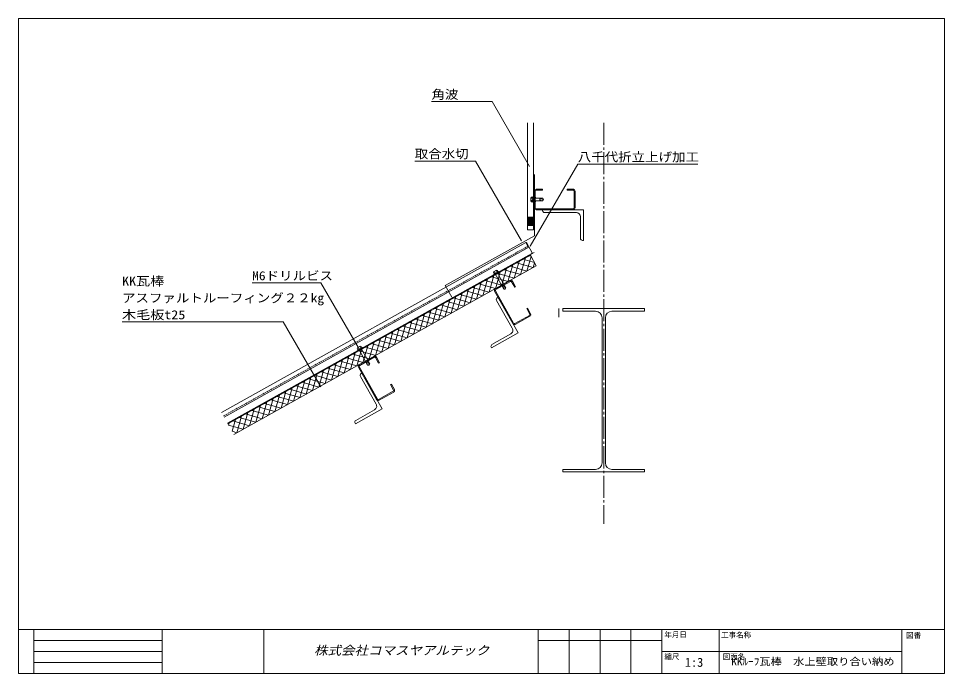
# Model space of a CAD drawing. Units: millimetres, scale not verified. Extents: x -567 to 1804, y -1263 to 401.
# Drawn here: x 670 to 1804, y -1263 to -461 of the extents above; entities that cross this region are included whole.
import ezdxf
from ezdxf.enums import TextEntityAlignment as Align

# ---------------------------------------------------------------- set-up
doc = ezdxf.new("R2010")
doc.units = ezdxf.units.MM
doc.header["$LTSCALE"] = 3
doc.linetypes.add('CHAIN2', pattern=[12, 9, -1, 1, -1])
doc.linetypes.add('DASHED1', pattern=[1.8, 1.2, -0.6])
for name, color, linetype, lineweight in [('0-0_0', 7, 'Continuous', 18), ('0-6_LAYER008', 7, 'Continuous', 18), ('0-7_LAYER009', 7, 'Continuous', 18), ('0-C', 7, 'Continuous', 18), ('1-2', 4, 'Continuous', 18)]:
    doc.layers.add(name, color=color, linetype=linetype, lineweight=lineweight)
doc.layers.add('0-A', color=7, linetype='Continuous')
doc.styles.add('HG丸ｺﾞｼｯｸM-PRO', font='')
doc.styles.add('ＭＳ ゴシック', font='')
doc.styles.get('HG丸ｺﾞｼｯｸM-PRO').set_extended_font_data('HG丸ｺﾞｼｯｸM-PRO')
doc.styles.get('ＭＳ ゴシック').set_extended_font_data('MS Gothic')

# ---------------------------------------------------------------- blocks, each defined once
blk = doc.blocks.new('A号-010-A号(1)')
at = {"layer": '0-6_LAYER008', "color": 3}
for p, q in [((-14.604, 26.205), (-760.434, -389.442)), ((-14.847, 26.642), (-32.318, 16.906)), ((-9.736, 17.47), (-14.604, 26.205)), ((0.387, 1.36), (-13.487, 26.255)), ((-7.402, 15.336), (-754.105, -400.798)), ((0, 0), (-745.83, -415.647))]:
    blk.add_line(p, q, dxfattribs=at)
at = {"layer": '0-6_LAYER008', "color": 3, "linetype": 'DASHED1'}
blk.add_line((-9.736, 17.47), (-755.566, -398.177), dxfattribs=at)
at = {"layer": '0-6_LAYER008', "color": 3}
for centre, start, end in [((-14.361, 25.768), 29.13123, 119.13123), ((-0.487, 0.873), 299.13123, 29.13123)]:
    blk.add_arc(centre, 1, start, end, dxfattribs=at)
blk = doc.blocks.new('X23')
at = {"layer": '0-6_LAYER008'}
for p, q in [((-848.221, 8.967), (-827.188, 30)), ((-848.221, 26.645), (-844.866, 30)), ((-821.577, 0), (-848.221, 26.645)), ((-839.511, 0), (-809.511, 30)), ((-803.899, 0), (-833.899, 30)), ((-821.833, 0), (-791.833, 30)), ((-786.221, 0), (-816.221, 30)), ((-804.155, 0), (-774.155, 30)), ((-768.544, 0), (-798.544, 30)), ((-786.478, 0), (-756.478, 30)), ((-750.866, 0), (-780.866, 30)), ((-768.8, 0), (-738.8, 30)), ((-733.188, 0), (-763.188, 30)), ((-751.122, 0), (-721.122, 30)), ((-715.511, 0), (-745.511, 30)), ((-733.445, 0), (-703.445, 30)), ((-697.833, 0), (-727.833, 30)), ((-715.767, 0), (-685.767, 30)), ((-680.155, 0), (-710.155, 30)), ((-698.089, 0), (-668.089, 30)), ((-662.478, 0), (-692.478, 30)), ((-680.412, 0), (-650.412, 30)), ((-644.8, 0), (-674.8, 30)), ((-662.734, 0), (-632.734, 30)), ((-627.122, 0), (-657.122, 30)), ((-645.056, 0), (-615.056, 30)), ((-609.445, 0), (-639.445, 30)), ((-627.379, 0), (-597.379, 30)), ((-591.767, 0), (-621.767, 30)), ((-609.701, 0), (-579.701, 30)), ((-574.089, 0), (-604.089, 30)), ((-592.023, 0), (-562.023, 30)), ((-556.412, 0), (-586.412, 30)), ((-574.346, 0), (-544.346, 30)), ((-538.734, 0), (-568.734, 30)), ((-556.668, 0), (-526.668, 30)), ((-521.056, 0), (-551.056, 30)), ((-538.99, 0), (-508.99, 30)), ((-503.379, 0), (-533.379, 30)), ((-521.313, 0), (-491.313, 30)), ((-485.701, 0), (-515.701, 30)), ((-503.635, 0), (-473.635, 30)), ((-468.023, 0), (-498.023, 30)), ((-485.957, 0), (-455.957, 30)), ((-450.346, 0), (-480.346, 30)), ((-468.28, 0), (-438.28, 30)), ((-432.668, 0), (-462.668, 30)), ((-450.602, 0), (-420.602, 30)), ((-414.99, 0), (-444.99, 30)), ((-432.924, 0), (-402.924, 30)), ((-397.313, 0), (-427.313, 30)), ((-415.247, 0), (-385.247, 30)), ((-379.635, 0), (-409.635, 30)), ((-397.569, 0), (-367.569, 30)), ((-361.957, 0), (-391.957, 30)), ((-379.891, 0), (-349.891, 30)), ((-344.28, 0), (-374.28, 30)), ((-362.214, 0), (-332.214, 30)), ((-326.602, 0), (-356.602, 30)), ((-344.536, 0), (-314.536, 30)), ((-308.924, 0), (-338.924, 30)), ((-326.858, 0), (-296.858, 30)), ((-291.247, 0), (-321.247, 30)), ((-309.181, 0), (-279.181, 30)), ((-273.569, 0), (-303.569, 30)), ((-291.503, 0), (-261.503, 30)), ((-255.891, 0), (-285.891, 30)), ((-273.825, 0), (-243.825, 30)), ((-238.214, 0), (-268.214, 30)), ((-256.148, 0), (-226.148, 30)), ((-220.536, 0), (-250.536, 30)), ((-238.47, 0), (-208.47, 30)), ((-202.858, 0), (-232.858, 30)), ((-220.792, 0), (-190.792, 30)), ((-185.181, 0), (-215.181, 30)), ((-203.115, 0), (-173.115, 30)), ((-167.503, 0), (-197.503, 30)), ((-185.437, 0), (-155.437, 30)), ((-149.825, 0), (-179.825, 30)), ((-167.759, 0), (-137.759, 30)), ((-132.148, 0), (-162.148, 30)), ((-150.082, 0), (-120.082, 30)), ((-114.47, 0), (-144.47, 30)), ((-132.404, 0), (-102.404, 30)), ((-96.792, 0), (-126.792, 30)), ((-114.726, 0), (-84.726, 30)), ((-79.115, 0), (-109.115, 30)), ((-97.049, 0), (-67.049, 30)), ((-61.437, 0), (-91.437, 30)), ((-79.371, 0), (-49.371, 30)), ((-43.759, 0), (-73.759, 30)), ((-61.693, 0), (-31.693, 30)), ((-26.082, 0), (-56.082, 30)), ((-44.016, 0), (-14.016, 30)), ((-8.404, 0), (-38.404, 30)), ((-26.338, 0), (0, 26.338)), ((0, 9.274), (-20.726, 30)), ((0, 26.951), (-3.049, 30)), ((-839.254, 0), (-848.221, 8.967)), ((-8.66, 0), (0, 8.66))]:
    blk.add_line(p, q, dxfattribs=at)
blk = doc.blocks.new('A号-005-遮音ﾎﾞｰﾄﾞ(1)')
at = {"layer": '0-C'}
for p, q in [((0, 30), (-848.221, 30)), ((0, 0), (0, 30)), ((0, 0), (-848.221, 0))]:
    blk.add_line(p, q, dxfattribs=at)
blk.add_blockref('X23', (0, 0), dxfattribs=at)
blk = doc.blocks.new('HEX6-45(2)')
at = {"layer": '0-7_LAYER009', "color": 6}
for p, q in [((-4.25, 6), (-3, 4.75)), ((-3, 4.75), (-1.75, 6)), ((-3, 4.75), (-3, 1)), ((3, 4.75), (1.75, 6)), ((4.25, 6), (3, 4.75)), ((3, 4.75), (3, 1)), ((-1.566, -37.404), (-3, -43)), ((1.829, -38.4), (0, -45))]:
    blk.add_line(p, q, dxfattribs=at)
blk.add_lwpolyline([(-6.5, 0), (-6.5, 1), (6.5, 1), (6.5, 0)], close=True, dxfattribs=at)
for points in [[(-5.5, 1), (-5.5, 4.75), (-4.25, 6), (4.25, 6), (5.5, 4.75), (5.5, 1)], [(-3, 0), (-3, -43), (0, -45), (3, -43), (3, 0)]]:
    blk.add_lwpolyline(points, dxfattribs=at)
blk.add_arc((0.174, -37.757), 1.776, 338.76959, 168.5333, dxfattribs=at)
at = {"layer": '0-A'}
for p, q in [((-1.768, 1.768), (1.768, -1.768)), ((-1.768, -1.768), (1.768, 1.768))]:
    blk.add_line(p, q, dxfattribs=at)
blk = doc.blocks.new('SH6-25(2)')
at = {"layer": '0-7_LAYER009', "color": 6}
for p, q in [((-8.5, 0), (8.5, 0)), ((5.5, 3), (-5.5, 3)), ((-4.25, 9), (-3, 7.75)), ((-3, 7.75), (-1.75, 9)), ((-3, 7.75), (-3, 4)), ((3, 7.75), (1.75, 9)), ((4.25, 9), (3, 7.75)), ((3, 7.75), (3, 4)), ((-1.566, -14.404), (-3, -20)), ((1.829, -15.4), (0, -22))]:
    blk.add_line(p, q, dxfattribs=at)
blk.add_lwpolyline([(-6.5, 3), (-6.5, 4), (6.5, 4), (6.5, 3)], close=True, dxfattribs=at)
for points in [[(-5.5, 4), (-5.5, 7.75), (-4.25, 9), (4.25, 9), (5.5, 7.75), (5.5, 4)], [(-3, 0), (-3, -20), (0, -22), (3, -20), (3, 0)]]:
    blk.add_lwpolyline(points, dxfattribs=at)
for centre in [(-5.5, 0), (5.5, 0)]:
    blk.add_circle(centre, 3, dxfattribs=at)
blk.add_arc((0.174, -14.757), 1.776, 338.76959, 168.5333, dxfattribs=at)
at = {"layer": '0-A'}
for p, q in [((-1.768, 1.768), (1.768, -1.768)), ((-1.768, -1.768), (1.768, 1.768))]:
    blk.add_line(p, q, dxfattribs=at)
blk = doc.blocks.new('X24(1)')
at = {"layer": '0-6_LAYER008'}
for p, q in [((0, 3.46), (16.54, 20)), ((0, 6.995), (13.005, 20)), ((0, 10.531), (9.469, 20)), ((0, 14.066), (5.934, 20)), ((0, 17.602), (2.398, 20)), ((0.076, 0), (17, 16.924)), ((3.612, 0), (17, 13.388)), ((7.147, 0), (17, 9.853)), ((10.683, 0), (17, 6.317)), ((14.218, 0), (17, 2.782))]:
    blk.add_line(p, q, dxfattribs=at)
blk = doc.blocks.new('A号-010-ｹﾐｶﾙ(1)')
at = {"layer": '1-2'}
blk.add_lwpolyline([(0, 20), (17, 20), (17, 0), (0, 0)], close=True, dxfattribs=at)
blk.add_blockref('X24(1)', (0, 0), dxfattribs=at)

msp = doc.modelspace()

# ---------------------------------------------------------------- linework, layer by layer
at = {"layer": '0-0_0', "color": 4, "linetype": 'CHAIN2'}
msp.add_line((1386.403, -588.697), (1386.403, -1079.725), dxfattribs=at)
at = {"layer": '0-0_0', "color": 4}
for q in [(1296.454, -739.838), (1501.539, -639.231)]:
    msp.add_line((1354.539, -639.231), q, dxfattribs=at)
at = {"layer": '0-0_0', "color": 5}
for p, q in [((1301.403, -727.069), (1301.403, -652.069)), ((1298.153, -683.835), (1301.403, -680.585)), ((1301.403, -727.069), (1192.232, -787.909)), ((1192.232, -787.909), (1200.142, -802.104))]:
    msp.add_line(p, q, dxfattribs=at)
at = {"layer": '0-0_0'}
for p, q in [((1301.403, -672.317), (1301.403, -692.767)), ((1302.553, -672.317), (1302.553, -692.817)), ((1303.653, -670.067), (1311.403, -670.067)), ((1303.653, -671.217), (1311.403, -671.217)), ((1311.403, -670.067), (1311.403, -671.217)), ((1341.403, -671.217), (1341.403, -670.067)), ((1349.153, -670.067), (1341.403, -670.067)), ((1349.153, -671.217), (1341.403, -671.217)), ((1350.253, -692.817), (1350.253, -672.317)), ((1351.403, -672.317), (1351.403, -692.817)), ((1303.653, -693.917), (1349.153, -693.917)), ((1303.653, -695.067), (1349.153, -695.067)), ((1311.403, -696.067), (1311.403, -695.067)), ((1313.903, -698.567), (1352.903, -698.567)), ((1357.903, -730.067), (1357.903, -703.567)), ((1360.403, -732.567), (1361.403, -732.567)), ((1253.645, -791.749), (1271.552, -781.77)), ((1272.112, -782.774), (1254.205, -792.754)), ((1273.608, -783.2), (1277.381, -789.97)), ((1274.613, -782.64), (1278.385, -789.41)), ((1277.381, -789.97), (1278.385, -789.41)), ((1274.924, -834.555), (1252.775, -794.81)), ((1275.929, -833.995), (1253.779, -794.25)), ((1256.021, -802.821), (1256.89, -802.326)), ((1255.085, -806.23), (1274.381, -840.122)), ((1292.989, -815.615), (1291.985, -816.175)), ((1295.758, -822.945), (1291.985, -816.175)), ((1296.762, -822.385), (1292.989, -815.615)), ((1336.403, -819.416), (1336.403, -816.166)), ((1277.425, -834.42), (1295.332, -824.441)), ((1295.892, -825.445), (1277.985, -835.425)), ((1376.403, -819.416), (1336.403, -819.416)), ((1384.403, -1004.916), (1384.403, -827.416)), ((1388.403, -1004.916), (1388.403, -827.416)), ((1396.403, -819.416), (1436.403, -819.416)), ((1249.481, -860.053), (1272.51, -846.941)), ((1248.545, -863.462), (1249.04, -864.331)), ((1086.909, -884.67), (1104.816, -874.691)), ((1105.376, -875.695), (1087.469, -885.675)), ((1106.872, -876.12), (1110.645, -882.89)), ((1107.877, -875.561), (1111.649, -882.33)), ((1110.645, -882.89), (1111.649, -882.33)), ((1108.188, -927.476), (1086.039, -887.731)), ((1109.193, -926.916), (1087.043, -887.171)), ((1089.285, -895.742), (1090.208, -895.216)), ((1114.892, -938.698), (1090.208, -895.216)), ((1088.349, -899.151), (1107.645, -933.043)), ((1110.689, -927.341), (1128.596, -917.362)), ((1129.156, -918.366), (1111.249, -928.346)), ((1126.253, -908.536), (1125.249, -909.096)), ((1129.022, -915.865), (1125.249, -909.096)), ((1130.026, -915.305), (1126.253, -908.536)), ((1082.304, -957.252), (1114.892, -938.698)), ((1105.774, -939.862), (1082.745, -952.973)), ((1081.809, -956.383), (1082.304, -957.252)), ((1376.403, -1012.916), (1336.403, -1012.916)), ((1396.403, -1012.916), (1436.403, -1012.916)), ((669.669, -1208.85), (1803.669, -1208.85)), ((688.569, -1208.85), (688.569, -1262.85)), ((845.592, -1208.85), (845.592, -1262.85)), ((970.129, -1208.85), (970.129, -1262.85)), ((1306.194, -1208.85), (1306.194, -1262.85)), ((1343.994, -1208.85), (1343.994, -1262.85)), ((1381.794, -1208.85), (1381.794, -1262.85)), ((1419.594, -1208.85), (1419.594, -1262.85)), ((1457.394, -1208.85), (1457.394, -1262.85)), ((1527.594, -1208.85), (1527.594, -1262.85)), ((1751.526, -1208.85), (1751.526, -1262.85)), ((688.569, -1222.35), (845.592, -1222.35)), ((1457.394, -1222.35), (1306.194, -1222.35)), ((688.569, -1235.85), (845.592, -1235.85)), ((1751.526, -1235.85), (1457.394, -1235.85)), ((688.569, -1249.35), (845.592, -1249.35))]:
    msp.add_line(p, q, dxfattribs=at)
at = {"layer": '0-0_0', "linetype": 'CHAIN2'}
msp.add_line((1301.178, -747.514), (925.767, -956.729), dxfattribs=at)
at = {"layer": '0-0_0', "color": 2}
msp.add_line((1331.403, -816.166), (1331.403, -826.666), dxfattribs=at)
at = {"layer": '0-0_0'}
msp.add_lwpolyline([(669.669, -460.95), (1803.669, -460.95), (1803.669, -1262.85), (669.669, -1262.85)], close=True, dxfattribs=at)
at = {"layer": '0-0_0', "color": 4}
for points in [[(1295.559, -642.179), (1249.65, -562.662), (1175.389, -562.662)], [(1285.492, -733.022), (1229.161, -635.454), (1154.899, -635.454)], [(1085.983, -864.172), (1040.074, -784.656), (955.797, -784.656)], [(1039.801, -912.013), (993.892, -832.496), (796.421, -832.496)]]:
    msp.add_lwpolyline(points, dxfattribs=at)
at = {"layer": '0-0_0'}
for points in [[(1292.903, -588.697), (1292.903, -719.569), (1300.403, -719.569), (1300.403, -588.697)], [(1311.403, -695.067), (1361.403, -695.067), (1361.403, -732.567)], [(1249.04, -864.331), (1281.628, -845.777), (1256.89, -802.326)], [(1336.403, -816.166), (1436.403, -816.166), (1436.403, -819.416)], [(1436.403, -1012.916), (1436.403, -1016.166), (1336.403, -1016.166), (1336.403, -1012.916)]]:
    msp.add_lwpolyline(points, dxfattribs=at)
for centre, radius, start, end in [((1303.653, -672.317), 2.25, 90, 180), ((1303.653, -672.317), 1.1, 90, 180), ((1349.153, -672.317), 2.25, 0, 90), ((1349.153, -672.317), 1.1, 0, 90), ((1303.653, -692.817), 2.25, 180, 270), ((1303.653, -692.817), 1.1, 180, 270), ((1313.903, -696.067), 2.5, 180, 270), ((1349.153, -692.817), 1.1, 270, 0), ((1349.153, -692.817), 2.25, 270, 0), ((1352.903, -703.567), 5, 0, 90), ((1360.403, -730.067), 2.5, 180, 270), ((1272.647, -783.735), 2.25, 29.1307, 119.1307), ((1254.74, -793.715), 2.25, 119.1307, 209.1307), ((1254.74, -793.715), 1.1, 119.1307, 209.1307), ((1272.647, -783.735), 1.1, 29.1307, 119.1307), ((1257.258, -804.994), 2.5, 119.65432, 209.65432), ((1294.797, -823.48), 1.1, 299.1307, 29.1307), ((1294.797, -823.48), 2.25, 299.1307, 29.1307), ((1376.403, -827.416), 8, 0, 90), ((1396.403, -827.416), 8, 90, 180), ((1276.89, -833.46), 2.25, 209.1307, 299.1307), ((1276.89, -833.46), 1.1, 209.1307, 299.1307), ((1270.036, -842.596), 5, 299.65432, 29.65432), ((1250.718, -862.225), 2.5, 119.65432, 209.65432), ((1105.911, -876.656), 2.25, 29.1307, 119.13071), ((1105.911, -876.656), 1.1, 29.1307, 119.1307), ((1088.004, -886.635), 2.25, 119.13071, 209.1307), ((1088.004, -886.635), 1.1, 119.1307, 209.1307), ((1090.522, -897.914), 2.5, 119.65432, 209.65432), ((1128.061, -916.401), 1.1, 299.1307, 29.1307), ((1128.061, -916.401), 2.25, 299.1307, 29.1307), ((1110.154, -926.38), 2.25, 209.1307, 299.1307), ((1110.154, -926.38), 1.1, 209.1307, 299.1307), ((1103.3, -935.517), 5, 299.65432, 29.65432), ((1083.981, -955.146), 2.5, 119.65432, 209.65432), ((1376.403, -1004.916), 8, 270, 0), ((1396.403, -1004.916), 8, 180, 270)]:
    msp.add_arc(centre, radius, start, end, dxfattribs=at)

# ---------------------------------------------------------------- block references
at = {"layer": '0-0_0', "xscale": 0.5, "yscale": 0.5}
for name, p, rotation in [('SH6-25(2)', (1301.403, -682.567), 90), ('A号-005-遮音ﾎﾞｰﾄﾞ(1)', (1303.778, -763.81), 29.1307), ('HEX6-45(2)', (1254.722, -772.832), 29.1307), ('HEX6-45(2)', (1087.986, -865.753), 29.1307)]:
    msp.add_blockref(name, p, dxfattribs=dict(at, rotation=rotation))
for name, p in [('A号-010-ｹﾐｶﾙ(1)', (1292.865, -714.276)), ('A号-010-A号(1)', (1298.438, -748.469))]:
    msp.add_blockref(name, p, dxfattribs=at)

# ---------------------------------------------------------------- texts
at = {"layer": '0-0_0', "color": 3, "style": 'ＭＳ ゴシック'}
for s, width, p in [('角波', 1.1, (1175.389, -562.662)), ('取合水切', 1.1, (1154.899, -635.454)), ('八千代折立上げ加工', 1.1, (1354.539, -639.231)), ('M6ドリルビス', 1.1, (955.797, -784.656)), ('KK瓦棒', 1.15, (796.421, -791.18)), ('アスファルトルーフィング２２kg', 1.1, (796.421, -811.838)), ('木毛板t25', 1.15, (796.421, -832.496))]:
    msp.add_text(s, height=11, dxfattribs=dict(at, width=width)).set_placement(p, align=Align.BOTTOM_LEFT)
at = {"layer": '0-0_0', "style": 'ＭＳ ゴシック'}
for s, height, p in [('年月日', 6.598, (1460.669, -1220.55)), ('工事名称', 6.598, (1530.069, -1220.95)), ('図番', 6.598, (1756.669, -1221.45)), ('縮尺', 6.598, (1460.569, -1247.55)), ('1:3', 11, (1485.819, -1257.95)), ('図面名', 6.598, (1531.969, -1247.55))]:
    msp.add_text(s, height=height, dxfattribs=at).set_placement(p, align=Align.BOTTOM_LEFT)
at = {"layer": '0-0_0', "color": 3, "style": 'HG丸ｺﾞｼｯｸM-PRO', "oblique": 15, "width": 1.1}
msp.add_text('株式会社コマスヤアルテック', height=11, dxfattribs=at).set_placement((1031.661, -1243.35), align=Align.BOTTOM_LEFT)
at = {"layer": '0-0_0', "style": 'ＭＳ ゴシック', "width": 1.15}
msp.add_text('KKﾙｰﾌ瓦棒\u3000水上壁取り合い納め', height=8.798, dxfattribs=at).set_placement((1542.435, -1255.35), align=Align.BOTTOM_LEFT)

doc.saveas('drawing.dxf')
